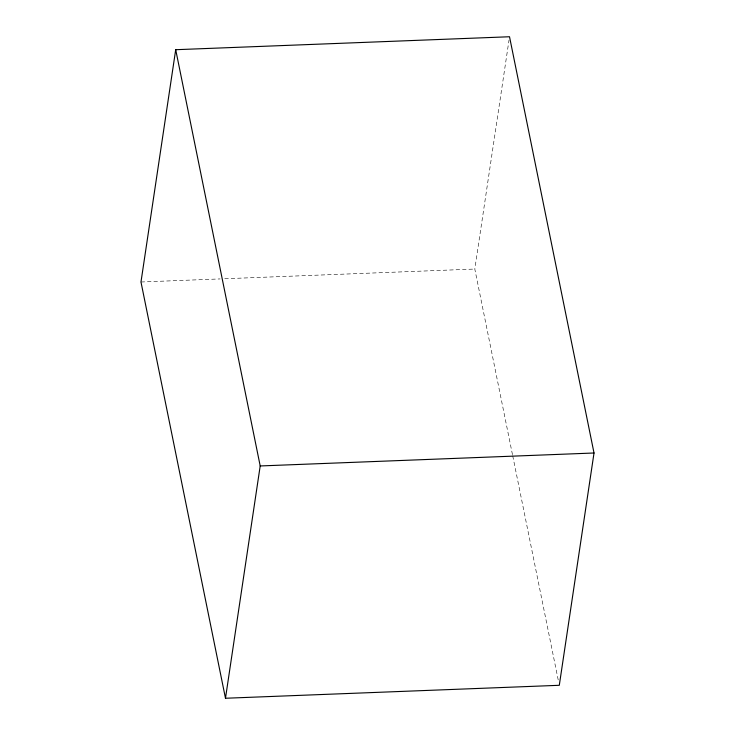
<?xml version="1.0" encoding="UTF-8"?>
<svg xmlns="http://www.w3.org/2000/svg" width="735" height="735" viewBox="0 0 735 735"><rect width="100%" height="100%" fill="white"/><g stroke="black" fill="none" stroke-linecap="round" stroke-linejoin="round"><path stroke-width="0.55" stroke-dasharray="3.67 2.76" d="M512.479 454.671L474.801 269.047L509.006 40.149M140.982 282.001L220.132 278.923M224.726 278.749L474.801 269.047M512.708 455.792L558.618 681.924"/><path stroke-width="1.1" d="M175.702 49.704L140.982 282.001L225.48 698.25L559.298 685.296L594.018 452.999L509.52 36.75L175.702 49.704L260.199 465.953L225.48 698.25M260.199 465.953L594.018 452.999"/></g></svg>
